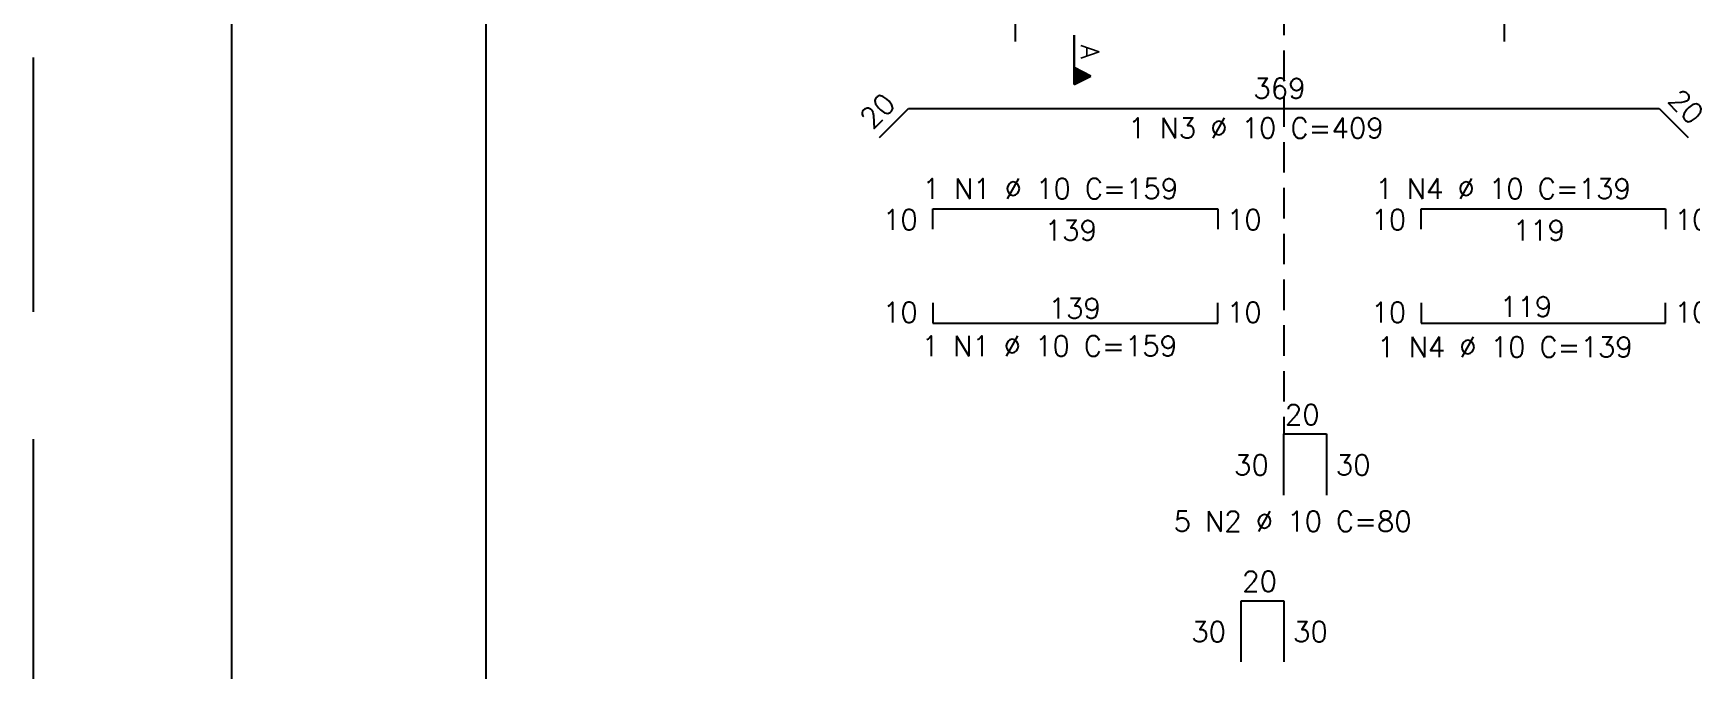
# Model space of a CAD drawing. Extents: x -1.9 to 86, y -1.6 to 60.9.
# Drawn here: x -1.95 to 14.34, y 43.68 to 49.93 of the extents above; entities that cross this region are included whole.
import ezdxf

# ---------------------------------------------------------------- set-up
doc = ezdxf.new("R2010")
doc.units = 0
doc.header["$MEASUREMENT"] = 0
doc.linetypes.add('ESTILO_TQS_0001', pattern=[0.45, 0.3, -0.15])
doc.linetypes.add('HIDDEN', pattern=[0.375, 0.25, -0.125])
doc.layers.get('0').update_dxf_attribs({"linetype": 'CONTINUOUS'})
doc.layers.get('Defpoints').update_dxf_attribs({"linetype": 'CONTINUOUS'})
for name, color, linetype in [('ARQ_FOLHA', 7, 'CONTINUOUS'), ('PENA_01', 1, 'CONTINUOUS'), ('PENA_03', 3, 'CONTINUOUS'), ('PENA_05', 5, 'CONTINUOUS')]:
    doc.layers.add(name, color=color, linetype=linetype)
doc.styles.get("Standard").update_dxf_attribs({"font": 'ROMANS.SHX'})

# ---------------------------------------------------------------- blocks, each defined once
blk = doc.blocks.new('FOLHA A1 - 841 X 594')
at = {"layer": 'ARQ_FOLHA', "color": 1}
for points in [[(-841, 0), (0, 0), (0, 594), (-841, 594)], [(-816, 10), (-10, 10), (-10, 584), (-816, 584)]]:
    blk.add_lwpolyline(points, close=True, dxfattribs=at)
at = {"layer": 'Defpoints', "color": 8, "linetype": 'HIDDEN', "ltscale": 100}
blk.add_lwpolyline([(-860.5, 609.5), (-860.5, -15.5), (19.5, -15.5), (19.5, 609.5)], close=True, dxfattribs=at)
blk = doc.blocks.new('*U24')
blk.add_blockref('FOLHA A1 - 841 X 594', (0, 0))

msp = doc.modelspace()

# ---------------------------------------------------------------- linework, layer by layer
at = {"layer": 'PENA_01', "linetype": 'Continuous'}
for p, q in [((7.705472, 49.853578), (7.705472, 54.673578)), ((12.509814, 49.853578), (12.509814, 54.673578))]:
    msp.add_line(p, q, dxfattribs=at)
at = {"layer": 'PENA_01', "linetype": 'ESTILO_TQS_0001'}
msp.add_line((10.34154, 50.663578), (10.34154, 45.995197), dxfattribs=at)
at = {"layer": 'PENA_03', "linetype": 'Continuous'}
for p, q in [((8.279786, 49.916513), (8.279786, 49.430131)), ((8.280482, 49.595716), (8.280482, 49.916513)), ((8.445719, 49.513097), (8.280481, 49.595716)), ((8.280482, 49.431259), (8.280482, 49.594936)), ((8.444158, 49.513097), (8.280482, 49.594936)), ((8.29255, 49.436513), (8.29255, 49.589682)), ((8.305314, 49.442895), (8.305314, 49.5833)), ((8.318078, 49.449277), (8.318078, 49.576918)), ((8.330842, 49.455659), (8.330842, 49.570536)), ((8.343606, 49.462041), (8.343606, 49.564154)), ((8.35637, 49.468423), (8.35637, 49.557772)), ((8.369134, 49.474805), (8.369134, 49.55139)), ((8.381898, 49.481187), (8.381898, 49.545008)), ((8.394662, 49.487569), (8.394662, 49.538626)), ((8.407426, 49.493951), (8.407426, 49.532244)), ((8.279786, 49.430131), (8.445719, 49.513097)), ((8.280481, 49.431259), (8.444158, 49.513097)), ((8.420191, 49.500333), (8.420191, 49.525862)), ((8.432955, 49.506715), (8.432955, 49.519479))]:
    msp.add_line(p, q, dxfattribs=at)
at = {"layer": 'PENA_05', "linetype": 'Continuous'}
for p, q in [((6.368698, 48.909865), (6.65154, 49.192708)), ((6.65154, 49.192708), (14.03154, 49.192708)), ((14.03154, 49.192708), (14.314383, 48.909865)), ((6.89154, 48.006574), (6.89154, 48.206574)), ((6.89154, 48.206574), (9.69154, 48.206574)), ((9.69154, 48.206574), (9.69154, 48.006574)), ((11.69154, 48.006574), (11.69154, 48.206574)), ((11.69154, 48.206574), (14.09154, 48.206574)), ((14.09154, 48.206574), (14.09154, 48.006574)), ((6.89154, 47.285495), (6.89154, 47.085495)), ((9.69154, 47.085495), (9.69154, 47.285495)), ((11.69154, 47.285495), (11.69154, 47.085495)), ((14.09154, 47.085495), (14.09154, 47.285495)), ((6.89154, 47.085495), (9.69154, 47.085495)), ((11.69154, 47.085495), (14.09154, 47.085495)), ((10.34154, 45.395197), (10.34154, 45.995197)), ((10.34154, 45.995197), (10.76154, 45.995197)), ((10.76154, 45.995197), (10.76154, 45.395197)), ((9.92154, 43.755821), (9.92154, 44.355821)), ((9.92154, 44.355821), (10.34154, 44.355821)), ((10.34154, 44.355821), (10.34154, 43.755821))]:
    msp.add_line(p, q, dxfattribs=at)

# ---------------------------------------------------------------- block references
at = {"xscale": 0.09999999999999938, "yscale": 0.09999999999999938, "zscale": 0.09999999999999938}
msp.add_blockref('*U24', (84.1, -0.004999), dxfattribs=at)

# ---------------------------------------------------------------- texts
at = {"layer": 'PENA_03', "linetype": 'Continuous'}
for s, height, rotation, p in [('A', 0.18, 270, (8.346815, 49.819959)), ('20', 0.2, 45, (6.297987, 48.980576)), ('20', 0.2, 315, (14.102251, 49.263418))]:
    msp.add_text(s, height=height, rotation=rotation, dxfattribs=at).set_placement(p)
for s, p in [('369', (10.04154, 49.292708)), ('1 N3 %%c 10 C=409', (8.812113, 48.902409)), ('1 N1 %%c 10 C=159', (6.79154, 48.306574)), ('1 N4 %%c 10 C=139', (11.24154, 48.306574)), ('10', (6.40154, 48.001574)), ('139', (7.99154, 47.896574)), ('10', (9.78154, 48.001574)), ('10', (11.20154, 48.001574)), ('119', (12.59154, 47.896574)), ('10', (14.18154, 48.001574)), ('10', (6.40154, 47.090495)), ('139', (8.029822, 47.131231)), ('10', (9.78154, 47.090495)), ('10', (11.20154, 47.090495)), ('119', (12.465452, 47.145748)), ('10', (14.18154, 47.090495)), ('1 N1 %%c 10 C=159', (6.781659, 46.760348)), ('1 N4 %%c 10 C=139', (11.259434, 46.750226)), ('20', (10.35154, 46.085197)), ('30', (9.85154, 45.590197)), ('30', (10.85154, 45.590197)), ('5 N2 %%c 10 C=80', (9.259119, 45.037051)), ('20', (9.93154, 44.445821)), ('30', (9.43154, 43.950821)), ('30', (10.43154, 43.950821))]:
    msp.add_text(s, height=0.2, dxfattribs=at).set_placement(p)

doc.saveas('drawing.dxf')
